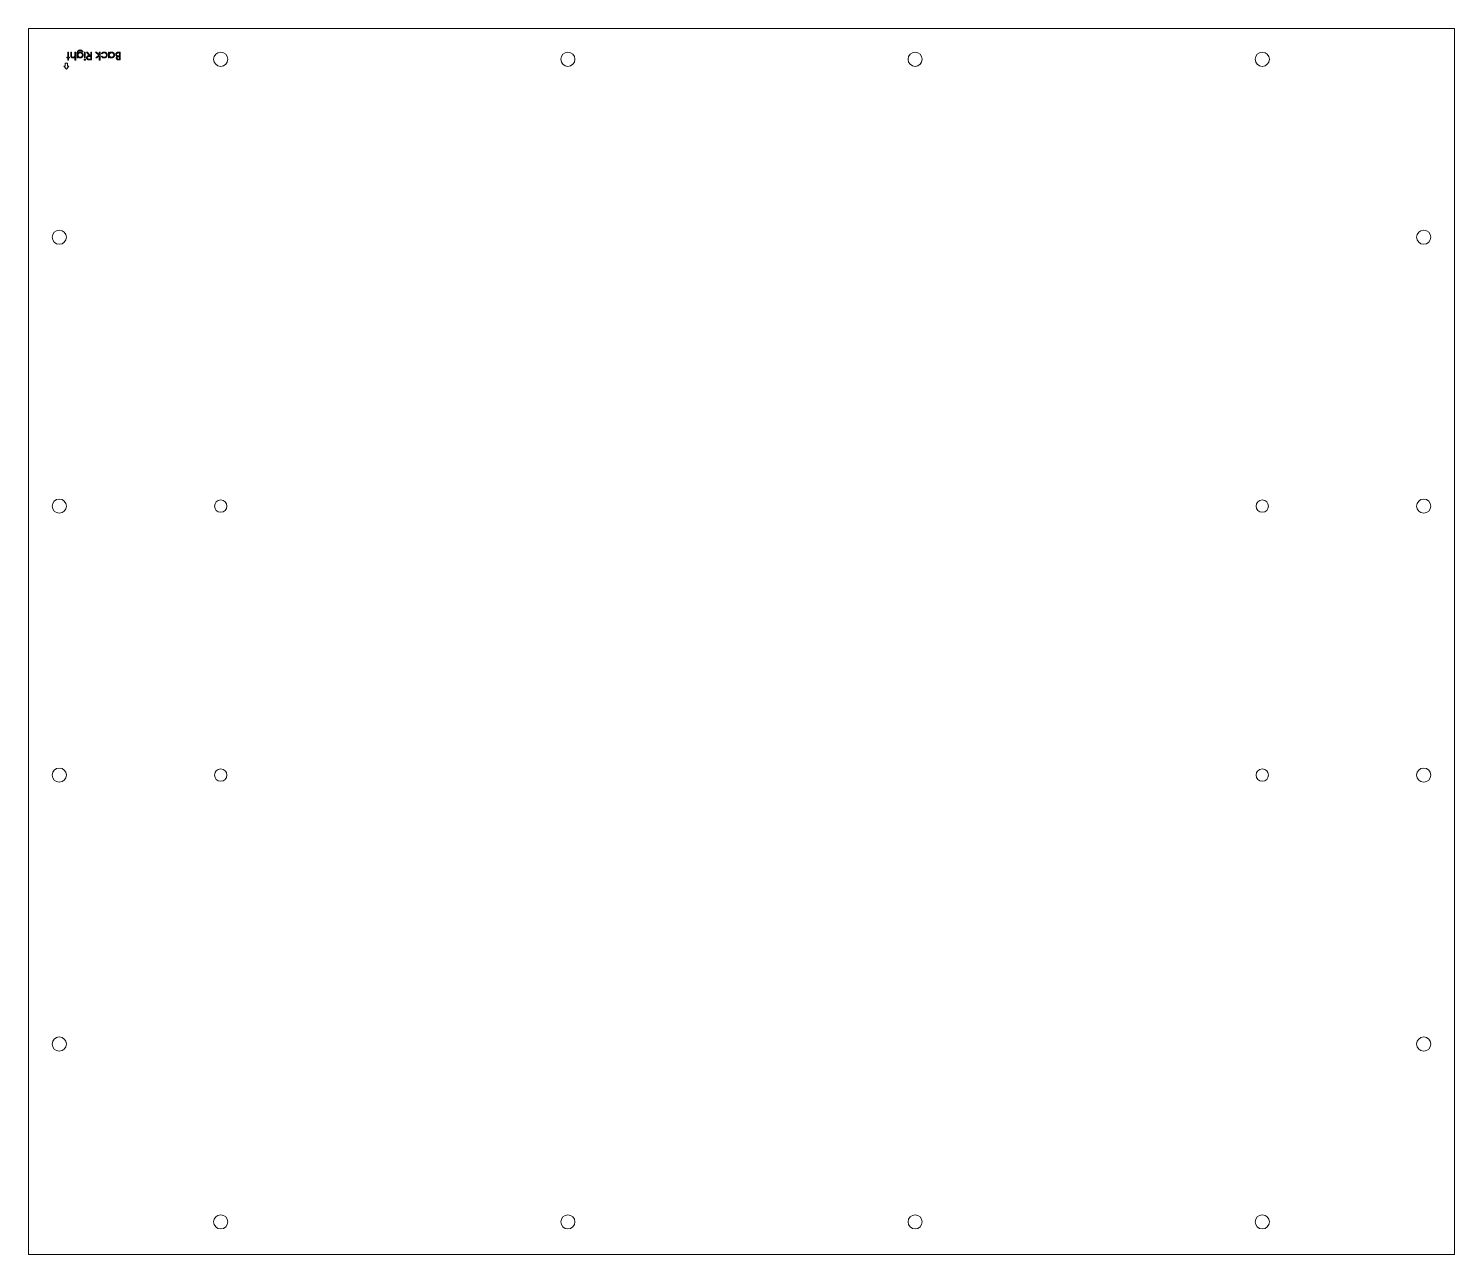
# Model space of a CAD drawing. Header units: inches. Extents: x -11.5 to 11.5, y -9.9 to 9.9.
import ezdxf

# ---------------------------------------------------------------- set-up
doc = ezdxf.new("R2010")
doc.units = ezdxf.units.IN
doc.header["$MEASUREMENT"] = 0

msp = doc.modelspace()

# ---------------------------------------------------------------- linework, layer by layer
at = {"color": 7, "linetype": 'Continuous', "lineweight": 15}
for p, q in [((11.5, 9.889), (-11.5, 9.889)), ((-11.5, 9.889), (-11.5, -9.889)), ((11.5, -9.889), (11.5, 9.889)), ((-10.868, 9.427), (-10.868, 9.507)), ((-10.868, 9.507), (-10.856, 9.507)), ((-10.856, 9.507), (-10.856, 9.427)), ((-10.819, 9.461), (-10.819, 9.507)), ((-10.819, 9.507), (-10.808, 9.507)), ((-10.808, 9.507), (-10.808, 9.465)), ((-10.751, 9.507), (-10.739, 9.507)), ((-10.751, 9.474), (-10.751, 9.507)), ((-10.751, 9.379), (-10.751, 9.433)), ((-10.739, 9.507), (-10.739, 9.379)), ((-10.714, 9.416), (-10.714, 9.489)), ((-10.703, 9.495), (-10.703, 9.49)), ((-10.703, 9.432), (-10.703, 9.416)), ((-10.621, 9.514), (-10.632, 9.514)), ((-10.597, 9.507), (-10.586, 9.507)), ((-10.597, 9.416), (-10.597, 9.507)), ((-10.586, 9.507), (-10.586, 9.416)), ((-10.519, 9.45), (-10.565, 9.507)), ((-10.565, 9.507), (-10.551, 9.507)), ((-10.551, 9.507), (-10.505, 9.45)), ((-10.496, 9.437), (-10.519, 9.437)), ((-10.505, 9.45), (-10.496, 9.45)), ((-10.496, 9.507), (-10.485, 9.507)), ((-10.496, 9.45), (-10.496, 9.507)), ((-10.496, 9.395), (-10.496, 9.437)), ((-10.485, 9.507), (-10.485, 9.382)), ((-10.367, 9.459), (-10.42, 9.507)), ((-10.42, 9.507), (-10.404, 9.507)), ((-10.416, 9.416), (-10.367, 9.459)), ((-10.404, 9.507), (-10.358, 9.465)), ((-10.358, 9.453), (-10.4, 9.416)), ((-10.358, 9.507), (-10.347, 9.507)), ((-10.358, 9.465), (-10.358, 9.507)), ((-10.358, 9.379), (-10.358, 9.453)), ((-10.347, 9.507), (-10.347, 9.379)), ((-10.315, 9.482), (-10.324, 9.488)), ((-10.324, 9.436), (-10.315, 9.442)), ((-10.209, 9.416), (-10.209, 9.507)), ((-10.209, 9.507), (-10.198, 9.507)), ((-10.198, 9.507), (-10.198, 9.492)), ((-10.198, 9.433), (-10.198, 9.416)), ((-10.054, 9.507), (-10.02, 9.507)), ((-10.031, 9.495), (-10.047, 9.495)), ((-10.031, 9.435), (-10.039, 9.435)), ((-10.038, 9.448), (-10.031, 9.448)), ((-10.031, 9.448), (-10.031, 9.495)), ((-10.031, 9.395), (-10.031, 9.435)), ((-10.02, 9.507), (-10.02, 9.382)), ((-10.93, 9.282), (-10.89, 9.232)), ((-10.91, 9.282), (-10.93, 9.282)), ((-10.91, 9.332), (-10.91, 9.282)), ((-10.87, 9.332), (-10.91, 9.332)), ((-10.89, 9.232), (-10.85, 9.282)), ((-10.884, 9.416), (-10.884, 9.427)), ((-10.884, 9.427), (-10.868, 9.427)), ((-10.868, 9.416), (-10.884, 9.416)), ((-10.87, 9.282), (-10.87, 9.332)), ((-10.85, 9.282), (-10.87, 9.282)), ((-10.868, 9.379), (-10.868, 9.416)), ((-10.856, 9.379), (-10.868, 9.379)), ((-10.856, 9.427), (-10.84, 9.427)), ((-10.84, 9.416), (-10.856, 9.416)), ((-10.856, 9.416), (-10.856, 9.379)), ((-10.84, 9.427), (-10.84, 9.416)), ((-10.739, 9.379), (-10.751, 9.379)), ((-10.703, 9.416), (-10.714, 9.416)), ((-10.586, 9.416), (-10.597, 9.416)), ((-10.519, 9.395), (-10.496, 9.395)), ((-10.485, 9.382), (-10.51, 9.382)), ((-10.4, 9.416), (-10.416, 9.416)), ((-10.347, 9.379), (-10.358, 9.379)), ((-10.198, 9.416), (-10.209, 9.416)), ((-10.046, 9.395), (-10.031, 9.395)), ((-10.02, 9.382), (-10.044, 9.382)), ((-11.5, -9.889), (11.5, -9.889))]:
    msp.add_line(p, q, dxfattribs=at)
for centre, radius in [((-8.4, 9.393), 0.114), ((-2.8, 9.393), 0.114), ((2.8, 9.393), 0.114), ((8.4, 9.393), 0.114), ((-11.004, 6.522), 0.114), ((11.004, 6.522), 0.114), ((-11.004, 2.184), 0.114), ((-8.4, 2.184), 0.1), ((8.4, 2.184), 0.1), ((11.004, 2.184), 0.114), ((-11.004, -2.155), 0.114), ((-8.4, -2.155), 0.1), ((8.4, -2.155), 0.1), ((11.004, -2.155), 0.114), ((-11.004, -6.494), 0.114), ((11.004, -6.494), 0.114), ((-8.4, -9.364), 0.114), ((-2.8, -9.364), 0.114), ((2.8, -9.364), 0.114), ((8.4, -9.364), 0.114)]:
    msp.add_circle(centre, radius, dxfattribs=at)
for points, knots in [([(-10.785, 9.415), (-10.787, 9.415), (-10.79, 9.415), (-10.795, 9.416), (-10.8, 9.417), (-10.804, 9.42), (-10.808, 9.422), (-10.811, 9.426), (-10.814, 9.429), (-10.815, 9.433), (-10.817, 9.436), (-10.817, 9.439), (-10.818, 9.442), (-10.819, 9.445), (-10.819, 9.448), (-10.819, 9.452), (-10.819, 9.456), (-10.819, 9.459), (-10.819, 9.461)], [0, 0, 0, 0, 0.077231, 0.151235, 0.223405, 0.295786, 0.367211, 0.437087, 0.506683, 0.577853, 0.615902, 0.658039, 0.703768, 0.754074, 0.808974, 0.86791, 0.9317, 1, 1, 1, 1]), ([(-10.808, 9.465), (-10.808, 9.463), (-10.808, 9.461), (-10.808, 9.458), (-10.808, 9.454), (-10.808, 9.452), (-10.808, 9.449), (-10.808, 9.447), (-10.807, 9.445), (-10.807, 9.444), (-10.807, 9.444)], [0, 0, 0, 0, 0.178867, 0.342142, 0.489872, 0.622114, 0.740055, 0.841468, 0.928901, 1, 1, 1, 1]), ([(-10.807, 9.444), (-10.807, 9.442), (-10.806, 9.44), (-10.804, 9.436), (-10.802, 9.433), (-10.799, 9.43), (-10.796, 9.428), (-10.792, 9.427), (-10.788, 9.426), (-10.785, 9.426), (-10.783, 9.426)], [0, 0, 0, 0, 0.136271, 0.261289, 0.379609, 0.494362, 0.609861, 0.730616, 0.859198, 1, 1, 1, 1]), ([(-10.751, 9.433), (-10.752, 9.432), (-10.754, 9.429), (-10.758, 9.425), (-10.762, 9.422), (-10.766, 9.419), (-10.771, 9.417), (-10.776, 9.416), (-10.78, 9.415), (-10.784, 9.415), (-10.785, 9.415)], [0, 0, 0, 0, 0.140696, 0.273507, 0.400647, 0.522815, 0.64177, 0.759417, 0.878429, 1, 1, 1, 1]), ([(-10.783, 9.426), (-10.782, 9.426), (-10.781, 9.426), (-10.778, 9.426), (-10.775, 9.427), (-10.773, 9.427), (-10.771, 9.428), (-10.768, 9.43), (-10.766, 9.431), (-10.764, 9.433), (-10.762, 9.434), (-10.76, 9.436), (-10.758, 9.438), (-10.757, 9.44), (-10.755, 9.443), (-10.754, 9.445), (-10.753, 9.447), (-10.753, 9.449), (-10.752, 9.45)], [0, 0, 0, 0, 0.064023, 0.1267, 0.189094, 0.250549, 0.312483, 0.374212, 0.437823, 0.502633, 0.567724, 0.630558, 0.692757, 0.754256, 0.815111, 0.876045, 0.937979, 1, 1, 1, 1]), ([(-10.752, 9.45), (-10.752, 9.451), (-10.752, 9.452), (-10.752, 9.454), (-10.751, 9.457), (-10.751, 9.46), (-10.751, 9.463), (-10.751, 9.466), (-10.751, 9.47), (-10.751, 9.473), (-10.751, 9.474)], [0, 0, 0, 0, 0.075999, 0.165611, 0.269045, 0.387448, 0.518827, 0.665394, 0.825083, 1, 1, 1, 1]), ([(-10.714, 9.489), (-10.714, 9.49), (-10.714, 9.493), (-10.714, 9.497), (-10.713, 9.501), (-10.713, 9.505), (-10.712, 9.508), (-10.712, 9.511), (-10.711, 9.514), (-10.711, 9.516), (-10.71, 9.517)], [0, 0, 0, 0, 0.163445, 0.315489, 0.456291, 0.585864, 0.705429, 0.813371, 0.911718, 1, 1, 1, 1]), ([(-10.71, 9.517), (-10.71, 9.518), (-10.709, 9.52), (-10.708, 9.523), (-10.706, 9.525), (-10.704, 9.528), (-10.702, 9.53), (-10.7, 9.532), (-10.697, 9.534), (-10.695, 9.536), (-10.692, 9.538), (-10.689, 9.539), (-10.685, 9.54), (-10.682, 9.541), (-10.679, 9.542), (-10.675, 9.542), (-10.671, 9.543), (-10.669, 9.543), (-10.667, 9.543)], [0, 0, 0, 0, 0.061374, 0.120913, 0.179433, 0.237619, 0.295642, 0.354264, 0.413299, 0.473462, 0.535132, 0.597001, 0.659876, 0.724264, 0.790001, 0.857741, 0.927825, 1, 1, 1, 1]), ([(-10.666, 9.532), (-10.668, 9.531), (-10.672, 9.531), (-10.677, 9.531), (-10.682, 9.529), (-10.687, 9.527), (-10.691, 9.525), (-10.694, 9.522), (-10.697, 9.52), (-10.699, 9.517), (-10.7, 9.515), (-10.701, 9.512), (-10.701, 9.51), (-10.702, 9.508), (-10.702, 9.505), (-10.702, 9.502), (-10.702, 9.498), (-10.703, 9.496), (-10.703, 9.495)], [0, 0, 0, 0, 0.098176, 0.189273, 0.27488, 0.355608, 0.431148, 0.50106, 0.566584, 0.6297, 0.662692, 0.698748, 0.738595, 0.782156, 0.830401, 0.882573, 0.939226, 1, 1, 1, 1]), ([(-10.703, 9.49), (-10.701, 9.491), (-10.699, 9.494), (-10.695, 9.498), (-10.691, 9.501), (-10.686, 9.503), (-10.681, 9.505), (-10.676, 9.506), (-10.671, 9.507), (-10.668, 9.507), (-10.666, 9.507)], [0, 0, 0, 0, 0.126584, 0.250941, 0.374443, 0.499573, 0.624733, 0.748994, 0.873157, 1, 1, 1, 1]), ([(-10.667, 9.496), (-10.668, 9.496), (-10.67, 9.496), (-10.674, 9.496), (-10.678, 9.495), (-10.681, 9.494), (-10.684, 9.493), (-10.687, 9.491), (-10.69, 9.489), (-10.693, 9.487), (-10.695, 9.484), (-10.697, 9.481), (-10.699, 9.479), (-10.7, 9.475), (-10.701, 9.472), (-10.702, 9.469), (-10.702, 9.465), (-10.702, 9.463), (-10.703, 9.461)], [0, 0, 0, 0, 0.070125, 0.137128, 0.201496, 0.263776, 0.324574, 0.384755, 0.444924, 0.505254, 0.565518, 0.625127, 0.684379, 0.743731, 0.8046, 0.867233, 0.932091, 1, 1, 1, 1]), ([(-10.666, 9.415), (-10.668, 9.415), (-10.671, 9.415), (-10.676, 9.415), (-10.681, 9.417), (-10.686, 9.418), (-10.69, 9.421), (-10.694, 9.424), (-10.699, 9.428), (-10.701, 9.431), (-10.703, 9.432)], [0, 0, 0, 0, 0.120918, 0.238182, 0.354763, 0.470374, 0.589165, 0.715867, 0.852437, 1, 1, 1, 1]), ([(-10.703, 9.461), (-10.702, 9.46), (-10.702, 9.456), (-10.701, 9.452), (-10.7, 9.447), (-10.698, 9.443), (-10.696, 9.439), (-10.693, 9.436), (-10.689, 9.433), (-10.685, 9.43), (-10.681, 9.428), (-10.677, 9.427), (-10.672, 9.426), (-10.669, 9.426), (-10.667, 9.426)], [0, 0, 0, 0, 0.089225, 0.174313, 0.25756, 0.339862, 0.421315, 0.501545, 0.582784, 0.666358, 0.750257, 0.833217, 0.915665, 1, 1, 1, 1]), ([(-10.667, 9.543), (-10.666, 9.543), (-10.662, 9.543), (-10.656, 9.542), (-10.651, 9.541), (-10.647, 9.539), (-10.642, 9.538), (-10.638, 9.536), (-10.635, 9.533), (-10.631, 9.53), (-10.628, 9.527), (-10.626, 9.523), (-10.623, 9.519), (-10.622, 9.516), (-10.621, 9.514)], [0, 0, 0, 0, 0.096491, 0.188422, 0.276874, 0.361762, 0.443062, 0.520168, 0.592712, 0.662919, 0.73542, 0.814882, 0.903061, 1, 1, 1, 1]), ([(-10.63, 9.462), (-10.63, 9.463), (-10.63, 9.466), (-10.631, 9.469), (-10.632, 9.472), (-10.633, 9.476), (-10.634, 9.479), (-10.636, 9.481), (-10.638, 9.484), (-10.64, 9.487), (-10.643, 9.489), (-10.646, 9.491), (-10.649, 9.493), (-10.652, 9.494), (-10.655, 9.495), (-10.659, 9.496), (-10.663, 9.496), (-10.665, 9.496), (-10.667, 9.496)], [0, 0, 0, 0, 0.064992, 0.127821, 0.189083, 0.248852, 0.307751, 0.36728, 0.427652, 0.489115, 0.551003, 0.612383, 0.673323, 0.734893, 0.797782, 0.862872, 0.930086, 1, 1, 1, 1]), ([(-10.667, 9.426), (-10.666, 9.426), (-10.662, 9.426), (-10.658, 9.427), (-10.653, 9.428), (-10.649, 9.43), (-10.645, 9.433), (-10.641, 9.436), (-10.638, 9.44), (-10.635, 9.444), (-10.633, 9.448), (-10.632, 9.453), (-10.631, 9.457), (-10.63, 9.46), (-10.63, 9.462)], [0, 0, 0, 0, 0.085525, 0.169321, 0.252235, 0.336592, 0.420673, 0.502824, 0.584892, 0.668121, 0.751681, 0.834044, 0.916214, 1, 1, 1, 1]), ([(-10.632, 9.514), (-10.633, 9.515), (-10.635, 9.518), (-10.638, 9.522), (-10.642, 9.525), (-10.646, 9.527), (-10.65, 9.529), (-10.655, 9.531), (-10.661, 9.531), (-10.664, 9.531), (-10.666, 9.532)], [0, 0, 0, 0, 0.124736, 0.243843, 0.35972, 0.474789, 0.593462, 0.719307, 0.853832, 1, 1, 1, 1]), ([(-10.666, 9.507), (-10.665, 9.507), (-10.663, 9.507), (-10.66, 9.507), (-10.657, 9.507), (-10.654, 9.506), (-10.651, 9.505), (-10.648, 9.504), (-10.645, 9.503), (-10.642, 9.501), (-10.64, 9.5), (-10.637, 9.498), (-10.635, 9.496), (-10.632, 9.494), (-10.63, 9.492), (-10.629, 9.49), (-10.627, 9.487), (-10.625, 9.485), (-10.624, 9.482), (-10.623, 9.479), (-10.622, 9.476), (-10.621, 9.474), (-10.62, 9.471), (-10.62, 9.468), (-10.619, 9.465), (-10.619, 9.463), (-10.619, 9.462)], [0, 0, 0, 0, 0.042865, 0.08519, 0.127225, 0.169048, 0.210904, 0.252866, 0.29567, 0.338595, 0.381505, 0.423623, 0.465108, 0.506354, 0.547081, 0.587717, 0.628716, 0.669807, 0.711057, 0.752017, 0.792574, 0.833446, 0.874191, 0.915494, 0.957478, 1, 1, 1, 1]), ([(-10.619, 9.462), (-10.619, 9.46), (-10.619, 9.458), (-10.62, 9.455), (-10.62, 9.452), (-10.621, 9.449), (-10.622, 9.446), (-10.623, 9.444), (-10.624, 9.441), (-10.625, 9.438), (-10.627, 9.435), (-10.629, 9.433), (-10.631, 9.431), (-10.633, 9.428), (-10.635, 9.426), (-10.638, 9.424), (-10.64, 9.423), (-10.643, 9.421), (-10.646, 9.419), (-10.648, 9.418), (-10.651, 9.417), (-10.654, 9.416), (-10.657, 9.415), (-10.66, 9.415), (-10.663, 9.415), (-10.665, 9.415), (-10.666, 9.415)], [0, 0, 0, 0, 0.042038, 0.083913, 0.125081, 0.166174, 0.20723, 0.248635, 0.290026, 0.332322, 0.374632, 0.416385, 0.457558, 0.499026, 0.54051, 0.582209, 0.624514, 0.667401, 0.710295, 0.752444, 0.794045, 0.8352, 0.876217, 0.917438, 0.958639, 1, 1, 1, 1]), ([(-10.563, 9.416), (-10.563, 9.418), (-10.563, 9.421), (-10.562, 9.426), (-10.56, 9.43), (-10.558, 9.434), (-10.556, 9.438), (-10.552, 9.441), (-10.548, 9.444), (-10.545, 9.446), (-10.542, 9.447), (-10.539, 9.448), (-10.536, 9.448), (-10.533, 9.449), (-10.53, 9.449), (-10.526, 9.45), (-10.523, 9.45), (-10.52, 9.45), (-10.519, 9.45)], [0, 0, 0, 0, 0.078775, 0.153711, 0.226699, 0.299172, 0.371166, 0.442978, 0.516334, 0.592857, 0.63351, 0.676624, 0.722915, 0.771971, 0.823829, 0.879386, 0.937952, 1, 1, 1, 1]), ([(-10.519, 9.437), (-10.52, 9.437), (-10.522, 9.437), (-10.525, 9.437), (-10.528, 9.437), (-10.53, 9.437), (-10.533, 9.436), (-10.535, 9.436), (-10.537, 9.435), (-10.539, 9.435), (-10.541, 9.434), (-10.544, 9.432), (-10.546, 9.43), (-10.548, 9.427), (-10.55, 9.425), (-10.551, 9.422), (-10.552, 9.419), (-10.552, 9.417), (-10.552, 9.416)], [0, 0, 0, 0, 0.07165, 0.138878, 0.201133, 0.259059, 0.312176, 0.36059, 0.404983, 0.444989, 0.518418, 0.589383, 0.657995, 0.727586, 0.795841, 0.863197, 0.930409, 1, 1, 1, 1]), ([(-10.324, 9.488), (-10.324, 9.489), (-10.323, 9.49), (-10.321, 9.493), (-10.319, 9.495), (-10.317, 9.497), (-10.314, 9.499), (-10.312, 9.501), (-10.309, 9.502), (-10.307, 9.504), (-10.304, 9.505), (-10.301, 9.506), (-10.298, 9.507), (-10.295, 9.508), (-10.292, 9.508), (-10.288, 9.509), (-10.285, 9.509), (-10.283, 9.509), (-10.282, 9.509)], [0, 0, 0, 0, 0.059629, 0.11906, 0.178184, 0.23694, 0.295911, 0.355421, 0.416035, 0.477299, 0.539456, 0.602086, 0.665446, 0.729784, 0.794843, 0.861836, 0.930016, 1, 1, 1, 1]), ([(-10.282, 9.415), (-10.284, 9.415), (-10.287, 9.415), (-10.291, 9.415), (-10.296, 9.416), (-10.3, 9.417), (-10.304, 9.419), (-10.308, 9.42), (-10.311, 9.422), (-10.314, 9.425), (-10.317, 9.427), (-10.32, 9.43), (-10.322, 9.433), (-10.324, 9.435), (-10.324, 9.436)], [0, 0, 0, 0, 0.091263, 0.18207, 0.271893, 0.362028, 0.450039, 0.53348, 0.613297, 0.689887, 0.765427, 0.841446, 0.919738, 1, 1, 1, 1]), ([(-10.282, 9.498), (-10.283, 9.498), (-10.287, 9.498), (-10.291, 9.497), (-10.296, 9.496), (-10.3, 9.494), (-10.304, 9.492), (-10.308, 9.489), (-10.312, 9.486), (-10.314, 9.483), (-10.315, 9.482)], [0, 0, 0, 0, 0.129981, 0.255447, 0.377298, 0.498442, 0.619372, 0.741857, 0.868564, 1, 1, 1, 1]), ([(-10.315, 9.442), (-10.314, 9.441), (-10.312, 9.438), (-10.308, 9.435), (-10.305, 9.432), (-10.301, 9.43), (-10.296, 9.428), (-10.292, 9.427), (-10.287, 9.426), (-10.283, 9.426), (-10.282, 9.426)], [0, 0, 0, 0, 0.128329, 0.252593, 0.37352, 0.493951, 0.614595, 0.738461, 0.86599, 1, 1, 1, 1]), ([(-10.282, 9.509), (-10.28, 9.509), (-10.276, 9.509), (-10.271, 9.508), (-10.266, 9.507), (-10.262, 9.506), (-10.257, 9.504), (-10.253, 9.502), (-10.249, 9.499), (-10.246, 9.496), (-10.242, 9.492), (-10.239, 9.488), (-10.237, 9.485), (-10.235, 9.481), (-10.233, 9.476), (-10.232, 9.472), (-10.231, 9.467), (-10.231, 9.464), (-10.231, 9.463)], [0, 0, 0, 0, 0.069566, 0.13635, 0.201118, 0.264479, 0.327172, 0.389566, 0.452158, 0.515858, 0.579168, 0.640111, 0.699967, 0.758772, 0.8178, 0.87697, 0.937627, 1, 1, 1, 1]), ([(-10.243, 9.462), (-10.243, 9.463), (-10.243, 9.466), (-10.244, 9.471), (-10.245, 9.476), (-10.248, 9.48), (-10.25, 9.484), (-10.254, 9.488), (-10.257, 9.491), (-10.262, 9.493), (-10.266, 9.495), (-10.271, 9.497), (-10.276, 9.498), (-10.28, 9.498), (-10.282, 9.498)], [0, 0, 0, 0, 0.080536, 0.160399, 0.240369, 0.32278, 0.405286, 0.486586, 0.568191, 0.651669, 0.736202, 0.821505, 0.908993, 1, 1, 1, 1]), ([(-10.231, 9.463), (-10.231, 9.462), (-10.231, 9.459), (-10.232, 9.456), (-10.232, 9.453), (-10.233, 9.45), (-10.234, 9.447), (-10.235, 9.444), (-10.236, 9.441), (-10.238, 9.438), (-10.24, 9.436), (-10.242, 9.433), (-10.244, 9.431), (-10.246, 9.428), (-10.248, 9.426), (-10.251, 9.424), (-10.254, 9.422), (-10.256, 9.421), (-10.259, 9.419), (-10.262, 9.418), (-10.266, 9.417), (-10.269, 9.416), (-10.272, 9.415), (-10.275, 9.415), (-10.279, 9.415), (-10.281, 9.415), (-10.282, 9.415)], [0, 0, 0, 0, 0.041295, 0.082143, 0.122699, 0.162822, 0.203001, 0.243524, 0.284175, 0.32557, 0.367019, 0.407528, 0.448376, 0.488651, 0.529226, 0.569804, 0.611335, 0.653207, 0.695419, 0.737728, 0.780024, 0.822791, 0.865966, 0.909587, 0.954227, 1, 1, 1, 1]), ([(-10.282, 9.426), (-10.28, 9.426), (-10.278, 9.426), (-10.274, 9.426), (-10.27, 9.427), (-10.266, 9.428), (-10.263, 9.43), (-10.26, 9.432), (-10.257, 9.434), (-10.254, 9.436), (-10.251, 9.439), (-10.249, 9.442), (-10.247, 9.445), (-10.245, 9.448), (-10.244, 9.451), (-10.243, 9.454), (-10.243, 9.458), (-10.243, 9.46), (-10.243, 9.462)], [0, 0, 0, 0, 0.069533, 0.136944, 0.202003, 0.265506, 0.328303, 0.390882, 0.453278, 0.51728, 0.580487, 0.641945, 0.7014, 0.760317, 0.818621, 0.877698, 0.938084, 1, 1, 1, 1]), ([(-10.198, 9.492), (-10.196, 9.493), (-10.194, 9.496), (-10.19, 9.5), (-10.185, 9.503), (-10.181, 9.505), (-10.176, 9.507), (-10.171, 9.508), (-10.166, 9.509), (-10.162, 9.509), (-10.16, 9.509)], [0, 0, 0, 0, 0.134279, 0.262438, 0.385788, 0.506666, 0.626784, 0.74818, 0.872388, 1, 1, 1, 1]), ([(-10.161, 9.498), (-10.162, 9.498), (-10.166, 9.498), (-10.17, 9.497), (-10.175, 9.495), (-10.179, 9.493), (-10.184, 9.491), (-10.187, 9.488), (-10.19, 9.484), (-10.193, 9.48), (-10.195, 9.476), (-10.197, 9.472), (-10.198, 9.467), (-10.198, 9.464), (-10.198, 9.462)], [0, 0, 0, 0, 0.084811, 0.168251, 0.252698, 0.338394, 0.423266, 0.505727, 0.586327, 0.667655, 0.749026, 0.830435, 0.913447, 1, 1, 1, 1]), ([(-10.198, 9.462), (-10.198, 9.461), (-10.198, 9.458), (-10.197, 9.455), (-10.196, 9.451), (-10.195, 9.448), (-10.194, 9.445), (-10.192, 9.442), (-10.19, 9.439), (-10.187, 9.436), (-10.184, 9.434), (-10.182, 9.432), (-10.178, 9.43), (-10.175, 9.428), (-10.172, 9.427), (-10.168, 9.426), (-10.165, 9.426), (-10.162, 9.426), (-10.161, 9.426)], [0, 0, 0, 0, 0.065629, 0.129178, 0.191204, 0.251894, 0.312484, 0.373467, 0.435119, 0.498409, 0.561758, 0.624194, 0.685104, 0.746116, 0.807626, 0.869976, 0.933956, 1, 1, 1, 1]), ([(-10.161, 9.415), (-10.163, 9.415), (-10.166, 9.415), (-10.172, 9.416), (-10.177, 9.417), (-10.182, 9.419), (-10.186, 9.421), (-10.19, 9.425), (-10.194, 9.429), (-10.197, 9.432), (-10.198, 9.433)], [0, 0, 0, 0, 0.129864, 0.254656, 0.376579, 0.495821, 0.615652, 0.738146, 0.865646, 1, 1, 1, 1]), ([(-10.124, 9.462), (-10.124, 9.463), (-10.124, 9.466), (-10.125, 9.471), (-10.127, 9.475), (-10.129, 9.48), (-10.132, 9.484), (-10.135, 9.487), (-10.138, 9.491), (-10.143, 9.493), (-10.147, 9.495), (-10.151, 9.497), (-10.156, 9.498), (-10.159, 9.498), (-10.161, 9.498)], [0, 0, 0, 0, 0.081603, 0.162886, 0.24526, 0.330598, 0.416053, 0.499796, 0.582965, 0.667088, 0.751256, 0.833327, 0.916243, 1, 1, 1, 1]), ([(-10.113, 9.462), (-10.113, 9.46), (-10.113, 9.457), (-10.114, 9.452), (-10.115, 9.448), (-10.116, 9.444), (-10.118, 9.439), (-10.121, 9.436), (-10.124, 9.432), (-10.127, 9.428), (-10.13, 9.425), (-10.134, 9.422), (-10.138, 9.42), (-10.142, 9.418), (-10.147, 9.416), (-10.151, 9.415), (-10.156, 9.415), (-10.159, 9.415), (-10.161, 9.415)], [0, 0, 0, 0, 0.063781, 0.126093, 0.186924, 0.247601, 0.308037, 0.369349, 0.432257, 0.497022, 0.561849, 0.624889, 0.686996, 0.748051, 0.809562, 0.871617, 0.934879, 1, 1, 1, 1]), ([(-10.161, 9.426), (-10.159, 9.426), (-10.156, 9.426), (-10.151, 9.427), (-10.147, 9.428), (-10.142, 9.43), (-10.138, 9.433), (-10.135, 9.436), (-10.132, 9.44), (-10.129, 9.444), (-10.127, 9.448), (-10.125, 9.452), (-10.124, 9.457), (-10.124, 9.46), (-10.124, 9.462)], [0, 0, 0, 0, 0.0859316, 0.1696154, 0.2525082, 0.336288, 0.4197965, 0.5020539, 0.5851301, 0.6696053, 0.7541531, 0.8366371, 0.9179991, 1, 1, 1, 1]), ([(-10.16, 9.509), (-10.159, 9.509), (-10.156, 9.509), (-10.151, 9.508), (-10.146, 9.507), (-10.142, 9.506), (-10.138, 9.504), (-10.134, 9.501), (-10.13, 9.499), (-10.127, 9.495), (-10.123, 9.492), (-10.121, 9.488), (-10.118, 9.484), (-10.116, 9.48), (-10.115, 9.476), (-10.114, 9.471), (-10.113, 9.466), (-10.113, 9.463), (-10.113, 9.462)], [0, 0, 0, 0, 0.064627, 0.127448, 0.189025, 0.249958, 0.310703, 0.372084, 0.434702, 0.499345, 0.563968, 0.626519, 0.688074, 0.749265, 0.810309, 0.871887, 0.935039, 1, 1, 1, 1]), ([(-10.094, 9.472), (-10.093, 9.473), (-10.093, 9.476), (-10.093, 9.479), (-10.092, 9.483), (-10.091, 9.486), (-10.089, 9.489), (-10.087, 9.492), (-10.085, 9.495), (-10.083, 9.497), (-10.08, 9.5), (-10.077, 9.502), (-10.074, 9.504), (-10.07, 9.505), (-10.066, 9.506), (-10.062, 9.507), (-10.058, 9.507), (-10.055, 9.507), (-10.054, 9.507)], [0, 0, 0, 0, 0.061158, 0.120329, 0.178173, 0.235225, 0.29267, 0.350594, 0.409862, 0.471122, 0.533433, 0.595171, 0.657515, 0.721307, 0.786832, 0.854692, 0.925481, 1, 1, 1, 1]), ([(-10.069, 9.44), (-10.071, 9.441), (-10.074, 9.442), (-10.077, 9.444), (-10.081, 9.446), (-10.083, 9.448), (-10.086, 9.45), (-10.088, 9.453), (-10.089, 9.455), (-10.091, 9.458), (-10.092, 9.462), (-10.093, 9.465), (-10.093, 9.468), (-10.093, 9.471), (-10.094, 9.472)], [0, 0, 0, 0, 0.106017, 0.202836, 0.290681, 0.37021, 0.445934, 0.521735, 0.5986, 0.676421, 0.755777, 0.835527, 0.916678, 1, 1, 1, 1]), ([(-10.084, 9.413), (-10.084, 9.415), (-10.084, 9.418), (-10.083, 9.422), (-10.082, 9.425), (-10.08, 9.429), (-10.078, 9.432), (-10.076, 9.435), (-10.073, 9.438), (-10.071, 9.439), (-10.069, 9.44)], [0, 0, 0, 0, 0.130545, 0.256532, 0.379494, 0.502542, 0.625306, 0.747596, 0.87179, 1, 1, 1, 1]), ([(-10.047, 9.495), (-10.048, 9.495), (-10.05, 9.495), (-10.054, 9.495), (-10.056, 9.494), (-10.059, 9.494), (-10.062, 9.494), (-10.064, 9.493), (-10.066, 9.493), (-10.068, 9.492), (-10.071, 9.491), (-10.074, 9.489), (-10.076, 9.487), (-10.078, 9.484), (-10.08, 9.481), (-10.081, 9.478), (-10.082, 9.475), (-10.082, 9.473), (-10.082, 9.472)], [0, 0, 0, 0, 0.07251, 0.139754, 0.201855, 0.259306, 0.312296, 0.360767, 0.404676, 0.443838, 0.516989, 0.587739, 0.658585, 0.729596, 0.799493, 0.866622, 0.933109, 1, 1, 1, 1]), ([(-10.082, 9.472), (-10.082, 9.471), (-10.082, 9.47), (-10.082, 9.468), (-10.082, 9.466), (-10.081, 9.464), (-10.08, 9.463), (-10.079, 9.461), (-10.078, 9.459), (-10.076, 9.457), (-10.074, 9.455), (-10.07, 9.453), (-10.066, 9.451), (-10.063, 9.45), (-10.062, 9.45)], [0, 0, 0, 0, 0.06028, 0.119587, 0.17748, 0.235349, 0.292717, 0.350786, 0.410005, 0.471218, 0.595299, 0.722615, 0.85671, 1, 1, 1, 1]), ([(-10.039, 9.435), (-10.04, 9.435), (-10.042, 9.435), (-10.045, 9.435), (-10.048, 9.435), (-10.05, 9.435), (-10.053, 9.434), (-10.055, 9.434), (-10.057, 9.434), (-10.059, 9.433), (-10.062, 9.432), (-10.065, 9.43), (-10.067, 9.428), (-10.069, 9.425), (-10.071, 9.423), (-10.072, 9.42), (-10.073, 9.417), (-10.073, 9.415), (-10.073, 9.414)], [0, 0, 0, 0, 0.072287, 0.139672, 0.202794, 0.260548, 0.31367, 0.362209, 0.406168, 0.445993, 0.519271, 0.589743, 0.659231, 0.729199, 0.798038, 0.864843, 0.931378, 1, 1, 1, 1]), ([(-10.062, 9.45), (-10.061, 9.45), (-10.06, 9.449), (-10.058, 9.449), (-10.055, 9.449), (-10.053, 9.449), (-10.049, 9.448), (-10.046, 9.448), (-10.042, 9.448), (-10.04, 9.448), (-10.038, 9.448)], [0, 0, 0, 0, 0.079307, 0.171953, 0.277057, 0.395795, 0.526177, 0.671344, 0.829285, 1, 1, 1, 1]), ([(-10.602, 9.387), (-10.602, 9.388), (-10.601, 9.389), (-10.601, 9.391), (-10.6, 9.393), (-10.599, 9.394), (-10.597, 9.395), (-10.595, 9.396), (-10.593, 9.397), (-10.592, 9.397), (-10.591, 9.397)], [0, 0, 0, 0, 0.120138, 0.237499, 0.357426, 0.483751, 0.613406, 0.740202, 0.867328, 1, 1, 1, 1]), ([(-10.591, 9.378), (-10.592, 9.378), (-10.593, 9.378), (-10.595, 9.378), (-10.597, 9.379), (-10.599, 9.38), (-10.6, 9.382), (-10.601, 9.384), (-10.601, 9.385), (-10.602, 9.387), (-10.602, 9.387)], [0, 0, 0, 0, 0.1318733, 0.2582332, 0.3842653, 0.5131393, 0.6387033, 0.7592772, 0.8774363, 1, 1, 1, 1]), ([(-10.591, 9.397), (-10.59, 9.397), (-10.589, 9.397), (-10.587, 9.396), (-10.585, 9.395), (-10.584, 9.394), (-10.582, 9.393), (-10.581, 9.391), (-10.581, 9.389), (-10.581, 9.388), (-10.581, 9.387)], [0, 0, 0, 0, 0.131913, 0.256751, 0.38292, 0.512118, 0.640317, 0.761001, 0.879103, 1, 1, 1, 1]), ([(-10.581, 9.387), (-10.581, 9.387), (-10.581, 9.385), (-10.581, 9.384), (-10.582, 9.382), (-10.584, 9.38), (-10.585, 9.379), (-10.587, 9.378), (-10.589, 9.378), (-10.59, 9.378), (-10.591, 9.378)], [0, 0, 0, 0, 0.1233329, 0.2422335, 0.3635642, 0.4909863, 0.6194005, 0.7448048, 0.8688866, 1, 1, 1, 1]), ([(-10.538, 9.384), (-10.539, 9.384), (-10.541, 9.385), (-10.543, 9.386), (-10.546, 9.387), (-10.548, 9.388), (-10.55, 9.39), (-10.552, 9.391), (-10.554, 9.393), (-10.556, 9.395), (-10.558, 9.397), (-10.559, 9.4), (-10.56, 9.402), (-10.561, 9.405), (-10.562, 9.407), (-10.563, 9.41), (-10.563, 9.413), (-10.563, 9.415), (-10.563, 9.416)], [0, 0, 0, 0, 0.064205, 0.12704, 0.188709, 0.249085, 0.309868, 0.370231, 0.430629, 0.492277, 0.554095, 0.615218, 0.676315, 0.738476, 0.800796, 0.86521, 0.931654, 1, 1, 1, 1]), ([(-10.552, 9.416), (-10.552, 9.415), (-10.552, 9.413), (-10.551, 9.41), (-10.55, 9.407), (-10.548, 9.405), (-10.546, 9.402), (-10.544, 9.4), (-10.542, 9.399), (-10.539, 9.398), (-10.537, 9.397), (-10.535, 9.396), (-10.533, 9.396), (-10.531, 9.396), (-10.528, 9.396), (-10.525, 9.395), (-10.522, 9.395), (-10.52, 9.395), (-10.519, 9.395)], [0, 0, 0, 0, 0.068787, 0.136311, 0.203719, 0.273225, 0.342608, 0.411062, 0.479239, 0.549585, 0.587914, 0.630892, 0.679007, 0.732608, 0.791193, 0.85534, 0.925115, 1, 1, 1, 1]), ([(-10.51, 9.382), (-10.511, 9.382), (-10.514, 9.383), (-10.519, 9.383), (-10.523, 9.383), (-10.527, 9.383), (-10.53, 9.383), (-10.533, 9.383), (-10.536, 9.384), (-10.537, 9.384), (-10.538, 9.384)], [0, 0, 0, 0, 0.176258, 0.338434, 0.484822, 0.617158, 0.734698, 0.837385, 0.926372, 1, 1, 1, 1]), ([(-10.044, 9.382), (-10.045, 9.382), (-10.048, 9.383), (-10.051, 9.383), (-10.054, 9.383), (-10.057, 9.383), (-10.06, 9.384), (-10.062, 9.384), (-10.065, 9.385), (-10.067, 9.386), (-10.071, 9.388), (-10.074, 9.391), (-10.077, 9.394), (-10.079, 9.397), (-10.081, 9.401), (-10.083, 9.405), (-10.084, 9.409), (-10.084, 9.412), (-10.084, 9.413)], [0, 0, 0, 0, 0.06258, 0.121296, 0.176641, 0.228314, 0.27673, 0.321834, 0.364044, 0.403129, 0.477724, 0.550538, 0.623257, 0.69783, 0.772992, 0.847315, 0.922836, 1, 1, 1, 1]), ([(-10.073, 9.414), (-10.073, 9.413), (-10.073, 9.412), (-10.072, 9.41), (-10.072, 9.408), (-10.071, 9.406), (-10.07, 9.404), (-10.069, 9.403), (-10.068, 9.401), (-10.066, 9.4), (-10.065, 9.399), (-10.063, 9.398), (-10.061, 9.397), (-10.058, 9.397), (-10.055, 9.396), (-10.053, 9.396), (-10.05, 9.395), (-10.047, 9.395), (-10.046, 9.395)], [0, 0, 0, 0, 0.056963, 0.11174, 0.164777, 0.215823, 0.26643, 0.31799, 0.369912, 0.423373, 0.479652, 0.53882, 0.602852, 0.671214, 0.744756, 0.823577, 0.908804, 1, 1, 1, 1])]:
    msp.add_open_spline(points, degree=3, knots=knots, dxfattribs=at)

doc.saveas('drawing.dxf')
